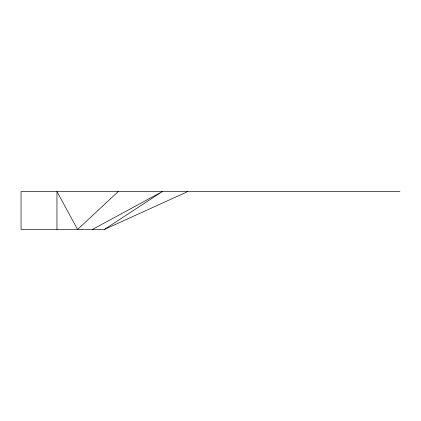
<?xml version="1.0" encoding="UTF-8"?>
<svg xmlns="http://www.w3.org/2000/svg" width="421" height="421" viewBox="0 0 421 421"><rect width="100%" height="100%" fill="white"/><g stroke="black" fill="none" stroke-linecap="round" stroke-linejoin="round"><path stroke-width="0.63" d="M118.259 191.555L77.58 229.445L56.961 191.555L56.961 229.445M399.95 191.555L21.05 191.555L21.05 229.445L104.408 229.445L162.374 191.555L92.42 229.445M104.408 229.445L187.766 191.555"/></g></svg>
